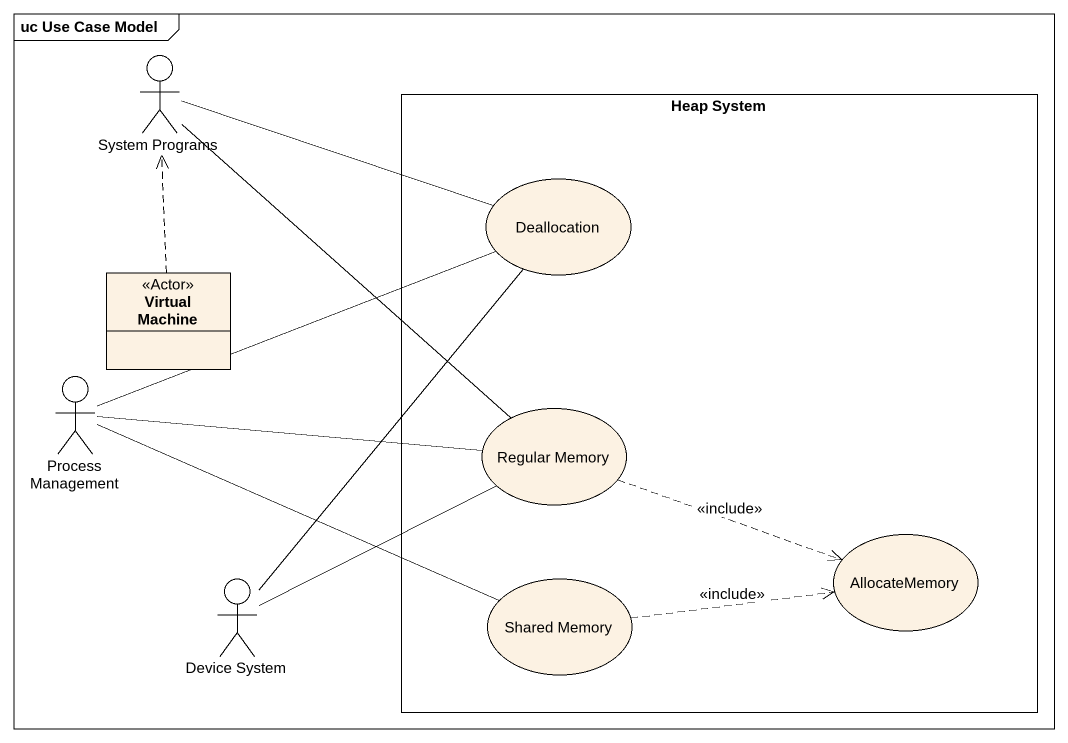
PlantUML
@startuml
mainframe uc Use Case Model
allowmixing
hide circle
hide empty members
actor "System Programs" as System_Programs
rectangle "Heap System" as Heap_System {
  usecase Deallocation
  usecase "Regular Memory" as Regular_Memory
  usecase "Shared Memory" as Shared_Memory
  usecase AllocateMemory
}
class "Virtual Machine" as Virtual_Machine <<Actor>>
actor "Process Management" as Process_Management
actor "Device System" as Device_System
System_Programs -right- Deallocation
System_Programs -- Regular_Memory
Virtual_Machine .up.> System_Programs
Process_Management -right- Deallocation
Process_Management -right- Regular_Memory
Process_Management -right- Shared_Memory
Regular_Memory .right.> AllocateMemory : <<include>>
Device_System -up- Deallocation
Device_System -right- Regular_Memory
Shared_Memory .right.> AllocateMemory : <<include>>
@enduml
